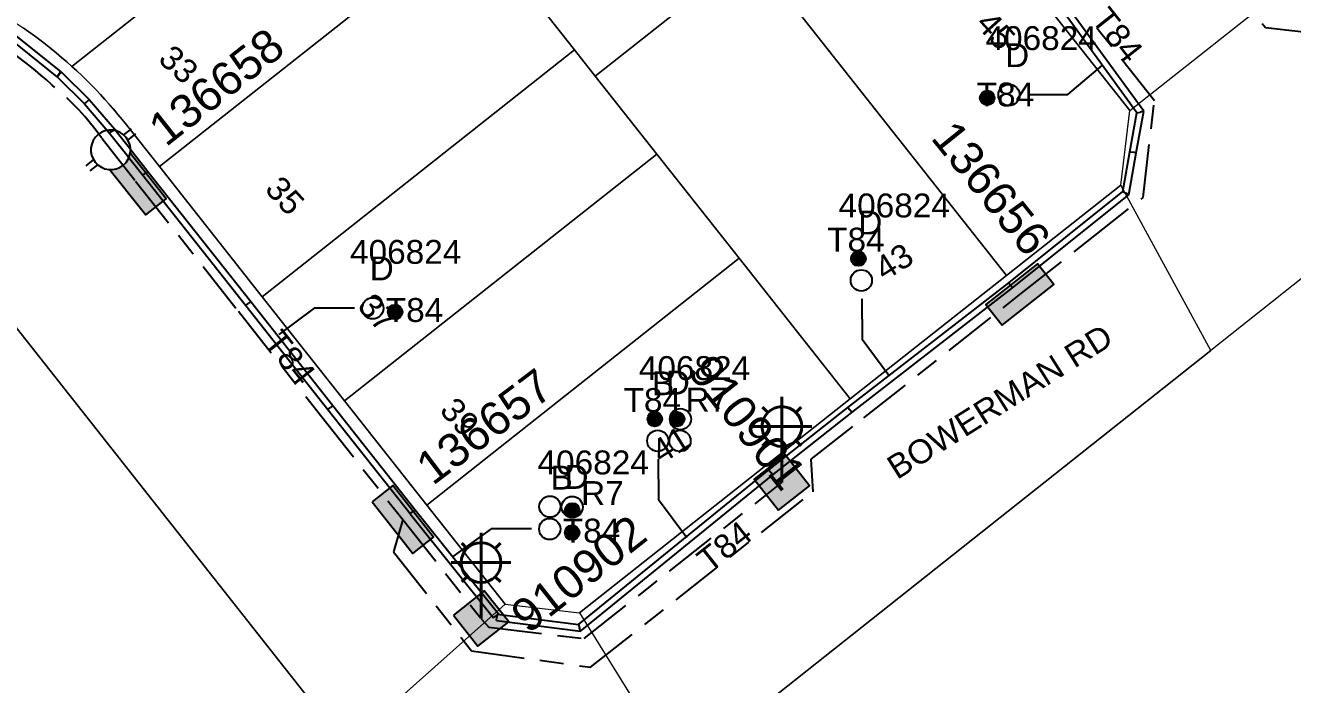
# Model space of a CAD drawing. Header units: metres. Extents: x 289087 to 291245, y 6227587 to 6229773.
# Drawn here: x 290317.5 to 290413, y 6228919.4 to 6228969.1 of the extents above; entities that cross this region are included whole.
import ezdxf
from ezdxf.enums import TextEntityAlignment as Align

# ---------------------------------------------------------------- set-up
doc = ezdxf.new("R2010")
doc.units = ezdxf.units.M
doc.linetypes.add('Cable Exist UG', pattern=[8.2, 4, -1.2, 1.8, -1.2])
for name, color, linetype in [('_User Ducts Config', 7, 'Continuous'), ('Duct_SP_EXT', 7, 'Continuous'), ('Equip_LV_EXT', 7, 'Continuous'), ('Equip_SP_SL_EXT', 7, 'Continuous'), ('Mains_LV_EXT', 7, 'Continuous'), ('Mains_LV_SL_EXT', 7, 'Continuous'), ('SupportsUG_SP_LV_EXT', 7, 'Continuous'), ('SupportsUG_SP_LV_SL_EXT', 7, 'Continuous')]:
    doc.layers.add(name, color=color, linetype=linetype)
doc.layers.add('Cadastre Land Parcels_SP_EXT', color=9, linetype='Continuous', lineweight=5)
doc.layers.add('Cadastre Roads_SP_EXT', color=9, linetype='Continuous', lineweight=5)
doc.styles.add('COLUMN_LABEL', font='arial.ttf')
doc.styles.add('iecARIAL', font='arial.ttf', dxfattribs={"height": 2})
doc.styles.add('POLE_LABEL', font='arial.ttf')
doc.styles.get("Standard").update_dxf_attribs({"font": 'arial.ttf'})

# ---------------------------------------------------------------- blocks, each defined once
blk = doc.blocks.new('COLUMN_EXT')
blk.add_hatch(color=256).paths.add_polyline_path([(-1.485, 1.485), (-1.485, -1.485), (1.485, -1.485), (1.485, 1.485)])
blk.add_lwpolyline([(-1.485, -1.485), (1.485, -1.485), (1.485, 1.485), (-1.485, 1.485)], close=True)
for tag, height, style, flags, p in [('ASSET_NUM', 2.5, 'COLUMN_LABEL', 8, (2, 2)), ('STRUCTURE_PLANT_NUMBER', 0.2, 'POLE_LABEL', 9, (1.813, 0.031)), ('STREET_CODE', 0.2, 'COLUMN_LABEL', 9, (1.813, -0.2))]:
    blk.add_attdef(tag, text='', height=height, dxfattribs=dict(style=style, flags=flags)).set_placement(p, align=Align.MIDDLE_LEFT)
at = {"flags": 9}
for tag, p in [('OWNED_BY', (1.813, -0.6)), ('STATE', (1.813, -0.8)), ('COLUMN_TYPE', (1.813, -0.4)), ('USAGE', (1.813, -1)), ('STREETNAME', (1.813, -1.6)), ('SUBURB', (1.813, -1.8)), ('LEGEND', (1.813, -1.2)), ('LOCATION', (1.813, -1.4)), ('NOTES', (1.813, -2))]:
    blk.add_attdef(tag, text='', height=0.2, dxfattribs=at).set_placement(p, align=Align.MIDDLE_LEFT)
at = {"flags": 1}
blk.add_attdef('Z', (1.813, -2.351), '', height=0.2, dxfattribs=at)
blk = doc.blocks.new('PILLAR_EXT')
blk.add_hatch(color=256).paths.add_polyline_path([(-2.475, 0.99), (-2.475, -0.99), (2.475, -0.99), (2.475, 0.99)])
blk.add_lwpolyline([(-2.475, -0.99), (2.475, -0.99), (2.475, 0.99), (-2.475, 0.99)], close=True)
at = {"style": 'iecARIAL', "flags": 8}
blk.add_attdef('ASSET_NUM', (1.5, 3.5), '', height=2.5, dxfattribs=at)
for tag, p, flags in [('OWNED_BY', (0, -0.2), 9), ('STATE', (0, -0.4), 9), ('SUPPORT_TYPE', (0, -0.6), 9), ('USAGE', (0, -0.8), 9), ('LEGEND', (0, -1), 9), ('STREETNAME', (0, -1.8), 9), ('SUBURB', (0, -2), 1), ('LOCATION', (0, -1.2), 9), ('NOTES', (0, -1.4), 9), ('PARENT', (0, -1.6), 9)]:
    blk.add_attdef(tag, p, '', height=0.2, dxfattribs=dict(flags=flags))
blk = doc.blocks.new('DUCT_EXT')
blk.add_circle((0, 0.8), 0.8)
at = {"flags": 1}
blk.add_attdef('Z', (0, 0), '', height=0.2, dxfattribs=at)
at = {"flags": 9}
for tag, p in [('DUCT_CODE', (0, 0)), ('XSECT_TYPE', (0, -0.2)), ('STATE', (0, -0.6)), ('FB_REFERENCE', (0, -0.4)), ('NOTES', (0, -0.8))]:
    blk.add_attdef(tag, text='', height=0.2, dxfattribs=at).set_placement(p, align=Align.MIDDLE_LEFT)
blk = doc.blocks.new('SL_LANTERN_EXT')
at = {"lineweight": 40}
for p, q in [((0, 1.968), (0, 6.468)), ((-1.459, 5.676), (-1.061, 5.278)), ((1.458, 5.676), (1.06, 5.278)), ((-2.25, 4.218), (2.25, 4.218)), ((-1.459, 2.759), (-1.061, 3.157)), ((1.458, 2.759), (1.06, 3.157)), ((0, 0), (0, 2.721))]:
    blk.add_line(p, q, dxfattribs=at)
blk.add_circle((0, 4.218), 1.5, dxfattribs=at)
at = {"style": 'iecARIAL', "flags": 9}
blk.add_attdef('ASSET_NUM', (1.5, 1.5), '', height=2.5, dxfattribs=at)
for tag, p, height, flags in [('CONSTRUCTED_VOLTAGE', (0.981, -0.653), 0.2, 9), ('CONTROL_TYPE', (0.981, -0.853), 0.2, 9), ('LANTERN_PURPOSE', (0.981, -1.053), 0.2, 9), ('LNUMBER', (2.181, -3.253), 2.5, 8), ('OPERATING_VOLTAGE', (0.981, -1.653), 0.2, 9), ('ORIENTATION', (0.981, -1.853), 0.2, 9), ('OWNED_BY', (0.981, -2.053), 0.2, 9), ('LANTERN_TYPE', (0.981, -1.253), 0.2, 9), ('NO_PHASES', (0.981, -1.453), 0.2, 9), ('STATE', (0.981, -2.253), 0.2, 9), ('CEXIST', (0.981, -2.653), 0.2, 9), ('CNEW', (0.981, -2.853), 0.2, 9), ('CNUMBER', (0.981, -3.053), 0.2, 9), ('USAGE', (0.981, -2.453), 0.2, 9), ('CREMOVE', (0.981, -3.253), 0.2, 9), ('CREPLACE', (0.981, -3.453), 0.2, 9), ('LKINGHEIGHT', (0.981, -3.653), 0.2, 9), ('LBRACKET', (0.981, -3.853), 0.2, 9), ('LBRACKETVOCAB', (0.981, -4.053), 0.2, 9), ('LCATEGORY', (0.981, -4.253), 0.2, 9), ('LCHARGE1', (0.981, -4.453), 0.2, 9), ('LCHARGE1PERCENT', (0.981, -4.653), 0.2, 9), ('LCHARGE2', (0.981, -4.853), 0.2, 9), ('LCHARGE2PERCENT', (0.981, -5.053), 0.2, 9), ('LCHARGE3', (0.981, -5.253), 0.2, 9), ('LCHARGE3PERCENT', (0.981, -5.453), 0.2, 9), ('LEXIST', (0.981, -5.653), 0.2, 9), ('LLAMP', (0.981, -5.853), 0.2, 9), ('LLAMPVOCAB', (0.981, -6.053), 0.2, 9), ('LMAST', (0.981, -6.253), 0.2, 9), ('LMASTVOCAB', (0.981, -6.453), 0.2, 9), ('LNEW', (0.981, -6.653), 0.2, 9), ('LANTNUMBER', (0.981, -6.853), 0.2, 9), ('LOUTREACH', (0.981, -7.253), 0.2, 9), ('LOUTREACHVOCAB', (0.981, -7.453), 0.2, 9), ('LRATECODE', (0.981, -7.653), 0.2, 9), ('LREMOVE', (0.981, -7.853), 0.2, 9), ('LREPLACE', (0.981, -8.053), 0.2, 9), ('LTYPE', (0.981, -8.253), 0.2, 9), ('LTYPEVOCAB', (0.981, -8.453), 0.2, 9), ('LEGEND', (0.981, -8.653), 0.2, 9), ('STREETNAME', (0.981, -9.253), 0.2, 9), ('SUBURB', (0.981, -9.453), 0.2, 1), ('LOCATION', (0.981, -8.853), 0.2, 9), ('NOTES', (0.981, -9.053), 0.2, 9)]:
    blk.add_attdef(tag, p, '', height=height, dxfattribs=dict(flags=flags))
blk = doc.blocks.new('LV_UG_LINKS_OPEN_EXT')
for p, q in [((-0.249, 1.473), (-0.249, 2.22)), ((0.249, 1.473), (0.249, 2.22)), ((-0.249, -1.473), (-0.249, -2.22)), ((0.249, -1.473), (0.249, -2.22))]:
    blk.add_line(p, q)
at = {"flags": 9}
for tag, p in [('ACTUAL_STATUS', (0, 0)), ('OPERATING_VOLTAGE', (0, -0.6)), ('ORIENTATION', (0, -0.8)), ('STATE', (0, -1)), ('CONSTRUCTED_VOLTAGE', (0, -0.2)), ('NO_PHASES', (0, -0.4)), ('SWITCH_TYPE', (0, -1.2)), ('USAGE', (0, -1.4)), ('NOTES', (0, -1.6))]:
    blk.add_attdef(tag, text='', height=0.2, dxfattribs=at).set_placement(p, align=Align.MIDDLE_LEFT)
at = {"flags": 1}
blk.add_attdef('Z', (0, 0), '', height=0.2, dxfattribs=at)
blk.add_wipeout([(-0.249, 1.473), (-0.432, 1.43), (-0.608, 1.365), (-0.774, 1.278), (-0.928, 1.171), (-1.067, 1.045), (-1.19, 0.903), (-1.294, 0.747), (-1.377, 0.579), (-1.439, 0.402), (-1.478, 0.218), (-1.494, 0.031), (-1.486, -0.156), (-1.455, -0.341), (-1.4, -0.521), (-1.324, -0.692), (-1.227, -0.853), (-1.11, -1), (-0.976, -1.131), (-0.827, -1.244), (-0.664, -1.338), (-0.491, -1.411), (-0.311, -1.461), (-0.125, -1.489), (0.062, -1.493), (0.249, -1.473), (0.432, -1.43), (0.608, -1.365), (0.774, -1.278), (0.928, -1.171), (1.067, -1.045), (1.19, -0.903), (1.294, -0.747), (1.377, -0.579), (1.439, -0.402), (1.478, -0.218), (1.494, -0.031), (1.486, 0.156), (1.455, 0.341), (1.4, 0.521), (1.324, 0.692), (1.227, 0.853), (1.11, 1), (0.976, 1.131), (0.827, 1.244), (0.664, 1.338), (0.491, 1.411), (0.311, 1.461), (0.125, 1.489), (-0.062, 1.493)])
blk.add_lwpolyline([(0, -1.494, 1), (0, 1.494, 1)], format="xyb", close=True)
blk = doc.blocks.new('CABLE_LARGE_EXT')
h = blk.add_hatch(color=256)
edge = h.paths.add_edge_path()
edge.add_arc((0, 0.55), 0.55, 0, 360)
blk.add_circle((0, 0.55), 0.55)
at = {"flags": 1}
blk.add_attdef('Z', (0, 0), '', height=0.2, dxfattribs=at)
at = {"flags": 9}
for tag, p in [('COND_CODE', (0, 0)), ('XSECT_SIZE', (0, -0.6)), ('STATE', (0, -0.4)), ('FB_REFERENCE', (0, -0.2)), ('NOTES', (0, -0.8))]:
    blk.add_attdef(tag, text='', height=0.2, dxfattribs=at).set_placement(p, align=Align.MIDDLE_LEFT)

msp = doc.modelspace()

# ---------------------------------------------------------------- linework, layer by layer
at = {"layer": '_User Ducts Config'}
for points in [[(290393.049, 6228963.927), (290396.098, 6228963.911), (290398.666, 6228966.097)], [(290380.568, 6228948.517), (290380.593, 6228945.488), (290382.59, 6228942.767)], [(290342.33, 6228947.816), (290339.3, 6228947.816), (290336.647, 6228945.841)], [(290365.229, 6228936.428), (290365.254, 6228933.398), (290367.386, 6228930.533)], [(290355.666, 6228931.187), (290352.637, 6228931.187), (290349.757, 6228929.112)]]:
    msp.add_lwpolyline(points, dxfattribs=at)
at = {"layer": 'Cadastre Land Parcels_SP_EXT', "linetype": 'Continuous'}
for points in [[(290344.971, 6228984.945), (290341.239, 6228989.672), (290332.478, 6228996.613), (290313.793, 6228971.126), (290314.252, 6228970.878), (290314.708, 6228970.623), (290315.16, 6228970.36), (290315.609, 6228970.091), (290316.053, 6228969.817), (290316.493, 6228969.535), (290316.929, 6228969.247), (290317.361, 6228968.953), (290317.79, 6228968.653), (290318.213, 6228968.346), (290318.632, 6228968.033), (290319.046, 6228967.715), (290319.456, 6228967.39), (290319.86, 6228967.06), (290320.259, 6228966.722), (290320.654, 6228966.38), (290321.045, 6228966.033), (290344.971, 6228984.945)], [(290372.244, 6228974.613), (290384.011, 6228983.914), (290374.091, 6228996.475), (290350.557, 6228977.873), (290351.171, 6228977.094), (290358.92, 6228967.283), (290360.476, 6228965.311), (290372.244, 6228974.613)], [(290351.171, 6228977.094), (290350.557, 6228977.873), (290344.971, 6228984.945), (290321.045, 6228966.033), (290321.414, 6228965.694), (290321.778, 6228965.351), (290322.137, 6228965.001), (290322.492, 6228964.648), (290322.841, 6228964.289), (290323.185, 6228963.926), (290323.525, 6228963.558), (290323.86, 6228963.185), (290324.189, 6228962.808), (290324.512, 6228962.425), (290324.831, 6228962.039), (290325.144, 6228961.648), (290327.636, 6228958.493), (290351.171, 6228977.094)], [(290400.091, 6228957.101), (290400.749, 6228962.72), (290384.011, 6228983.914), (290372.244, 6228974.613), (290391.462, 6228950.279), (290400.091, 6228957.101)], [(290358.92, 6228967.283), (290351.171, 6228977.094), (290327.636, 6228958.493), (290335.386, 6228948.679), (290358.92, 6228967.283)], [(290391.462, 6228950.279), (290372.244, 6228974.613), (290360.476, 6228965.311), (290365.12, 6228959.431), (290371.32, 6228951.58), (290379.695, 6228940.974), (290391.462, 6228950.279)], [(290365.12, 6228959.431), (290360.476, 6228965.311), (290358.92, 6228967.283), (290335.386, 6228948.679), (290341.585, 6228940.829), (290365.12, 6228959.431)], [(290371.32, 6228951.58), (290365.12, 6228959.431), (290341.585, 6228940.829), (290347.786, 6228932.978), (290371.32, 6228951.58)], [(290379.695, 6228940.974), (290371.32, 6228951.58), (290347.786, 6228932.978), (290353.684, 6228925.507), (290359.301, 6228924.848), (290379.695, 6228940.974)]]:
    msp.add_lwpolyline(points, close=True, dxfattribs=at)
msp.add_lwpolyline([(290307.645, 6228865.913), (290346.383, 6228896.653), (290352.336, 6228901.377), (290341.708, 6228914.841), (290312.592, 6228951.723)], dxfattribs=at)
at = {"layer": 'Cadastre Roads_SP_EXT', "linetype": 'Continuous'}
for points in [[(290598.853, 6229114.138), (290503.621, 6229021.426), (290491.129, 6229011.514), (290472.737, 6228996.918), (290427.051, 6228960.665), (290406.853, 6228944.638), (290366.754, 6228912.818), (290352.336, 6228901.377), (290346.383, 6228896.653), (290307.645, 6228865.913), (290271.298, 6228837.071), (290270.623, 6228836.427), (290240.935, 6228808.143), (290346.263, 6228800.518), (290491.473, 6228928.948), (290491.473, 6228928.948), (290499.436, 6228935.878), (290572.012, 6229000.066)], [(290384.011, 6228983.914), (290400.749, 6228962.72), (290413.301, 6228972.647)], [(290312.592, 6228951.723), (290341.708, 6228914.841), (290353.684, 6228925.507), (290353.684, 6228925.507), (290347.786, 6228932.978), (290341.586, 6228940.829), (290335.386, 6228948.679), (290327.636, 6228958.493), (290325.144, 6228961.648), (290324.831, 6228962.039), (290324.512, 6228962.425), (290324.188, 6228962.808), (290323.86, 6228963.185), (290323.525, 6228963.558), (290323.185, 6228963.926), (290322.841, 6228964.289), (290322.492, 6228964.648), (290322.137, 6228965.001), (290321.778, 6228965.351), (290321.414, 6228965.694), (290321.045, 6228966.033), (290320.654, 6228966.38), (290320.259, 6228966.722), (290319.86, 6228967.06), (290319.455, 6228967.39), (290319.046, 6228967.715), (290318.632, 6228968.033), (290318.213, 6228968.346), (290317.79, 6228968.653), (290317.361, 6228968.953)]]:
    msp.add_lwpolyline(points, dxfattribs=at)
msp.add_lwpolyline([(290406.853, 6228944.638), (290400.091, 6228957.101), (290391.462, 6228950.279), (290379.695, 6228940.974), (290359.301, 6228924.848), (290366.754, 6228912.818), (290406.853, 6228944.638)], close=True, dxfattribs=at)
at = {"layer": 'Duct_SP_EXT'}
for p, q in [((290401.296, 6228962.545), (290394.83, 6228971.44)), ((290401.805, 6228962.662), (290395.21, 6228971.734)), ((290316.794, 6228968.375), (290320.217, 6228965.638)), ((290316.517, 6228967.982), (290319.918, 6228965.263)), ((290319.912, 6228965.268), (290320.067, 6228965.451)), ((290319.918, 6228965.263), (290319.912, 6228965.268)), ((290319.912, 6228965.268), (290319.922, 6228965.259)), ((290319.918, 6228965.263), (290320.067, 6228965.451)), ((290319.922, 6228965.259), (290320.079, 6228965.441)), ((290319.922, 6228965.259), (290319.938, 6228965.245)), ((290319.93, 6228965.253), (290320.09, 6228965.431)), ((290319.938, 6228965.245), (290319.93, 6228965.253)), ((290319.93, 6228965.253), (290321.985, 6228963.214)), ((290319.938, 6228965.245), (290320.09, 6228965.431)), ((290320.217, 6228965.638), (290320.067, 6228965.451)), ((290320.223, 6228965.634), (290320.067, 6228965.451)), ((290320.235, 6228965.623), (290320.079, 6228965.441)), ((290320.242, 6228965.617), (290320.09, 6228965.431)), ((290320.251, 6228965.61), (290320.09, 6228965.431)), ((290320.217, 6228965.638), (290320.223, 6228965.634)), ((290320.223, 6228965.634), (290320.235, 6228965.623)), ((290320.235, 6228965.623), (290320.242, 6228965.617)), ((290320.242, 6228965.617), (290320.251, 6228965.61)), ((290320.251, 6228965.61), (290322.336, 6228963.542)), ((290321.985, 6228963.214), (290322.161, 6228963.378)), ((290322.336, 6228963.542), (290322.161, 6228963.378)), ((290400.765, 6228959.61), (290401.296, 6228962.545)), ((290401.238, 6228959.526), (290401.805, 6228962.662)), ((290401.296, 6228962.545), (290401.551, 6228962.603)), ((290401.805, 6228962.662), (290401.551, 6228962.603)), ((290400.241, 6228956.621), (290400.765, 6228959.609)), ((290400.683, 6228956.359), (290401.238, 6228959.526)), ((290400.765, 6228959.609), (290400.765, 6228959.61)), ((290400.765, 6228959.61), (290401.001, 6228959.568)), ((290400.765, 6228959.609), (290401.001, 6228959.568)), ((290401.238, 6228959.526), (290401.001, 6228959.568)), ((290401.238, 6228959.526), (290401.001, 6228959.568)), ((290401.238, 6228959.526), (290401.238, 6228959.526)), ((290391.63, 6228949.735), (290400.241, 6228956.621)), ((290400.241, 6228956.621), (290400.462, 6228956.49)), ((290391.93, 6228949.361), (290400.683, 6228956.359)), ((290400.683, 6228956.359), (290400.462, 6228956.49)), ((290379.512, 6228940.333), (290391.633, 6228949.738)), ((290379.808, 6228939.955), (290391.927, 6228949.358)), ((290391.63, 6228949.735), (290391.78, 6228949.548)), ((290391.633, 6228949.738), (290391.78, 6228949.548)), ((290391.93, 6228949.361), (290391.78, 6228949.548)), ((290391.927, 6228949.358), (290391.78, 6228949.548)), ((290334.138, 6228948.029), (290334.326, 6228948.178)), ((290334.138, 6228948.029), (290340.333, 6228940.18)), ((290334.515, 6228948.326), (290334.326, 6228948.178)), ((290334.515, 6228948.326), (290340.71, 6228940.477)), ((290340.71, 6228940.477), (290340.521, 6228940.328)), ((290340.71, 6228940.477), (290346.906, 6228932.627)), ((290340.333, 6228940.18), (290340.521, 6228940.328)), ((290340.333, 6228940.18), (290346.529, 6228932.33)), ((290373.556, 6228935.63), (290379.512, 6228940.333)), ((290373.854, 6228935.254), (290379.808, 6228939.955)), ((290379.512, 6228940.333), (290379.66, 6228940.144)), ((290379.808, 6228939.955), (290379.66, 6228940.144)), ((290359.223, 6228923.988), (290373.554, 6228935.628)), ((290373.554, 6228935.628), (290373.705, 6228935.442)), ((290373.556, 6228935.63), (290373.705, 6228935.442)), ((290359.367, 6228923.486), (290373.856, 6228935.256)), ((290373.854, 6228935.254), (290373.705, 6228935.442)), ((290373.856, 6228935.256), (290373.705, 6228935.442)), ((290346.529, 6228932.33), (290346.718, 6228932.479)), ((290346.53, 6228932.329), (290346.718, 6228932.479)), ((290346.53, 6228932.329), (290352.806, 6228924.476)), ((290346.905, 6228932.629), (290346.718, 6228932.479)), ((290346.906, 6228932.627), (290346.718, 6228932.479)), ((290346.905, 6228932.629), (290353.181, 6228924.776)), ((290352.806, 6228924.476), (290352.993, 6228924.626)), ((290353.181, 6228924.776), (290352.993, 6228924.626)), ((290353.039, 6228924.278), (290353.069, 6228924.517)), ((290353.039, 6228924.278), (290359.367, 6228923.486)), ((290353.099, 6228924.755), (290353.069, 6228924.517)), ((290353.099, 6228924.755), (290359.223, 6228923.988)), ((290359.223, 6228923.988), (290359.295, 6228923.737)), ((290359.367, 6228923.486), (290359.295, 6228923.737))]:
    msp.add_line(p, q, dxfattribs=at)
at = {"layer": 'Mains_LV_EXT', "linetype": 'Cable Exist UG'}
for points in [[(290396.03, 6229000.651), (290396.12, 6228998.556), (290392.279, 6228992.67), (290392.279, 6228992.67), (290410.977, 6228968.981), (290419.887, 6228967.934), (290428.759, 6228974.941), (290428.759, 6228974.941), (290438.885, 6228982.934), (290448.164, 6228990.261), (290450.474, 6228989.517), (290460.36, 6228997.323), (290467.934, 6229003.304), (290469.731, 6229004.723), (290470.351, 6229010.329), (290470.351, 6229010.329), (290484.304, 6229021.346)], [(290392.477, 6228948.841), (290397.521, 6228952.823), (290397.521, 6228952.823), (290401.761, 6228956.171), (290402.616, 6228963.435), (290393.313, 6228975.22), (290394.147, 6228977.438), (290388.867, 6228984.126), (290388.867, 6228984.126), (290385.375, 6228985.277)], [(290345.975, 6228931.895), (290345.276, 6228929.453), (290351.161, 6228921.998), (290360.132, 6228920.753), (290376.89, 6228933.986), (290376.758, 6228936.429), (290380.705, 6228939.546), (290392.477, 6228948.841)]]:
    msp.add_lwpolyline(points, dxfattribs=at)
at = {"layer": 'Mains_LV_SL_EXT', "linetype": 'Cable Exist UG'}
for points in [[(290351.888, 6228924.404), (290352.457, 6228923.766), (290352.457, 6228923.766), (290359.649, 6228922.919), (290374.54, 6228934.677)], [(290345.975, 6228931.895), (290351.854, 6228924.448)]]:
    msp.add_lwpolyline(points, dxfattribs=at)

# ---------------------------------------------------------------- block references
at = {"layer": '_User Ducts Config'}
for name, p, rotation in [('DUCT_EXT', (290391.655, 6228963.086), 359.983858341785), ('CABLE_LARGE_EXT', (290390.016, 6228963.115), 359.983858341785), ('CABLE_LARGE_EXT', (290379.754, 6228951.55), 270.026121239021), ('DUCT_EXT', (290379.726, 6228949.91), 270.026121239021), ('CABLE_LARGE_EXT', (290364.414, 6228939.461), 270.026121239021), ('DUCT_EXT', (290366.095, 6228939.453), 270.026121239021), ('CABLE_LARGE_EXT', (290366.095, 6228939.453), 270.026121239021), ('DUCT_EXT', (290364.386, 6228937.821), 270.026121239021), ('DUCT_EXT', (290366.067, 6228937.813), 270.026121239021)]:
    msp.add_blockref(name, p, dxfattribs=dict(at, rotation=rotation))
for name, p in [('DUCT_EXT', (290343.714, 6228947.006)), ('CABLE_LARGE_EXT', (290345.394, 6228946.98)), ('DUCT_EXT', (290357.059, 6228932.058)), ('DUCT_EXT', (290358.739, 6228932.032)), ('CABLE_LARGE_EXT', (290358.739, 6228932.032)), ('DUCT_EXT', (290357.051, 6228930.378)), ('CABLE_LARGE_EXT', (290358.731, 6228930.352))]:
    msp.add_blockref(name, p, dxfattribs=at)
at = {"layer": 'Equip_SP_SL_EXT'}
for p in [(290374.54, 6228934.677), (290351.873, 6228924.424)]:
    msp.add_blockref('SL_LANTERN_EXT', p, dxfattribs=at)
at = {"layer": 'SupportsUG_SP_LV_EXT'}
ref = msp.add_blockref('PILLAR_EXT', (290325.844, 6228957.4), dxfattribs=dict(at, rotation=308.284555353167))
ref.add_attrib('ASSET_NUM', '136658', dxfattribs={"layer": '0', "height": 2.5, "rotation": 38.28456, "style": 'iecARIAL'}).set_placement((290327.344, 6228960.9), align=Align.MIDDLE_LEFT)
ref = msp.add_blockref('PILLAR_EXT', (290392.477, 6228948.841), dxfattribs=dict(at, rotation=38.29143674024489))
ref.add_attrib('ASSET_NUM', '136656', dxfattribs={"layer": '0', "height": 2.5, "rotation": 308.86386, "style": 'iecARIAL'}).set_placement((290393.977, 6228952.341), align=Align.MIDDLE_RIGHT)
ref = msp.add_blockref('PILLAR_EXT', (290345.975, 6228931.895), dxfattribs=dict(at, rotation=308.288323089435))
ref.add_attrib('ASSET_NUM', '136657', dxfattribs={"layer": '0', "height": 2.5, "rotation": 37.08824, "style": 'iecARIAL'}).set_placement((290347.475, 6228935.395), align=Align.MIDDLE_LEFT)
at = {"layer": 'SupportsUG_SP_LV_SL_EXT'}
ref = msp.add_blockref('COLUMN_EXT', (290374.54, 6228934.677), dxfattribs=dict(at, rotation=38.29716878842724))
ref.add_attrib('ASSET_NUM', '910901', dxfattribs={"layer": '0', "height": 2.5, "rotation": 308.29717, "style": 'COLUMN_LABEL'}).set_placement((290376.54, 6228935.427), align=Align.TOP_RIGHT)
ref = msp.add_blockref('COLUMN_EXT', (290351.873, 6228924.424), dxfattribs=dict(at, rotation=308.2574184475841))
ref.add_attrib('ASSET_NUM', '910902', dxfattribs={"layer": '0', "height": 2.5, "rotation": 38.25742, "style": 'COLUMN_LABEL'}).set_placement((290353.873, 6228925.174), align=Align.TOP_LEFT)

# ---------------------------------------------------------------- texts
at = {"layer": '_User Ducts Config'}
for s, p in [('406824', (290389.881, 6228967.27)), ('D', (290391.361, 6228965.984)), ('T84', (290389.218, 6228963.023)), ('406824', (290378.813, 6228954.66)), ('D', (290380.294, 6228953.374)), ('T84', (290377.95, 6228952.08)), ('406824', (290341.998, 6228951.16)), ('D', (290343.48, 6228949.912)), ('T84', (290344.694, 6228946.78)), ('406824', (290363.761, 6228942.4)), ('B', (290364.746, 6228941.256)), ('D', (290365.791, 6228941.308)), ('T84', (290362.61, 6228939.99)), ('R7', (290367.289, 6228940.026)), ('406824', (290356.127, 6228935.292)), ('B', (290357.112, 6228934.147)), ('D', (290358.156, 6228934.199)), ('R7', (290359.41, 6228932.981)), ('T84', (290358.031, 6228930.152))]:
    msp.add_text(s, height=1.8, dxfattribs=at).set_placement(p)
at = {"layer": 'Cadastre Land Parcels_SP_EXT'}
for s, rotation, p in [('45', 312.18662, (290389.07, 6228969.187)), ('33', 317.42571, (290327.453, 6228966.48)), ('35', 312.18493, (290335.499, 6228956.738)), ('43', 32.15505, (290382.268, 6228949.82)), ('37', 312.18408, (290342.473, 6228947.906)), ('39', 312.18799, (290348.674, 6228940.056)), ('41', 32.15164, (290365.449, 6228936.029))]:
    msp.add_text(s, height=1.8, rotation=rotation, dxfattribs=at).set_placement(p)
at = {"layer": 'Cadastre Roads_SP_EXT'}
msp.add_text('BOWERMAN RD', height=1.8, rotation=32.15164, dxfattribs=at).set_placement((290383.219, 6228934.851))
at = {"layer": 'Mains_LV_EXT'}
for rotation, p in [(308.28596, (290397.783, 6228969.558)), (308.28106, (290335.435, 6228945.249)), (38.29717, (290369.071, 6228927.812))]:
    msp.add_text('T84', height=1.8, rotation=rotation, dxfattribs=at).set_placement(p)

# ---------------------------------------------------------------- next in the draw order: block references
at = {"layer": 'Equip_LV_EXT', "rotation": 308.9556019561425}
msp.add_blockref('LV_UG_LINKS_OPEN_EXT', (290323.965, 6228959.752), dxfattribs=at)

# ---------------------------------------------------------------- next in the draw order: linework, layer by layer
at = {"layer": 'Duct_SP_EXT'}
for p, q in [((290322.336, 6228963.542), (290324.25, 6228961.33)), ((290321.985, 6228963.214), (290323.887, 6228961.016)), ((290323.88, 6228961.025), (290324.069, 6228961.173)), ((290323.887, 6228961.016), (290323.88, 6228961.025)), ((290323.88, 6228961.025), (290323.885, 6228961.017)), ((290323.885, 6228961.017), (290324.078, 6228961.161)), ((290323.885, 6228961.017), (290326.398, 6228957.833)), ((290323.887, 6228961.016), (290324.069, 6228961.173)), ((290324.25, 6228961.33), (290324.069, 6228961.173)), ((290324.258, 6228961.321), (290324.069, 6228961.173)), ((290324.27, 6228961.305), (290324.078, 6228961.161)), ((290324.25, 6228961.33), (290324.258, 6228961.321)), ((290324.258, 6228961.321), (290324.27, 6228961.305)), ((290324.27, 6228961.305), (290326.775, 6228958.131)), ((290326.398, 6228957.833), (290326.586, 6228957.982)), ((290326.398, 6228957.833), (290326.586, 6228957.982)), ((290326.398, 6228957.833), (290334.138, 6228948.029)), ((290326.775, 6228958.131), (290326.586, 6228957.982)), ((290326.775, 6228958.131), (290326.586, 6228957.982)), ((290326.775, 6228958.131), (290334.515, 6228948.326))]:
    msp.add_line(p, q, dxfattribs=at)
at = {"layer": 'Mains_LV_EXT', "linetype": 'Cable Exist UG'}
msp.add_lwpolyline([(290295.042, 6228976.294), (290295.606, 6228973.918), (290305.064, 6228970.459), (290306.797, 6228971.994), (290308.334, 6228971.432), (290308.334, 6228971.432, -0.03464), (290312.631, 6228969.513), (290312.631, 6228969.513), (290312.631, 6228969.513), (290312.631, 6228969.513, -0.061825), (290319.484, 6228964.697), (290319.484, 6228964.697), (290319.521, 6228964.663), (290319.56, 6228964.631), (290319.56, 6228964.631, -0.066876), (290323.284, 6228960.647), (290323.284, 6228960.647), (290323.313, 6228960.606), (290325.844, 6228957.4)], format="xyb", dxfattribs=at)
msp.add_lwpolyline([(290325.844, 6228957.4), (290333.584, 6228947.594), (290339.779, 6228939.744), (290345.975, 6228931.895)], dxfattribs=at)

doc.saveas('drawing.dxf')
